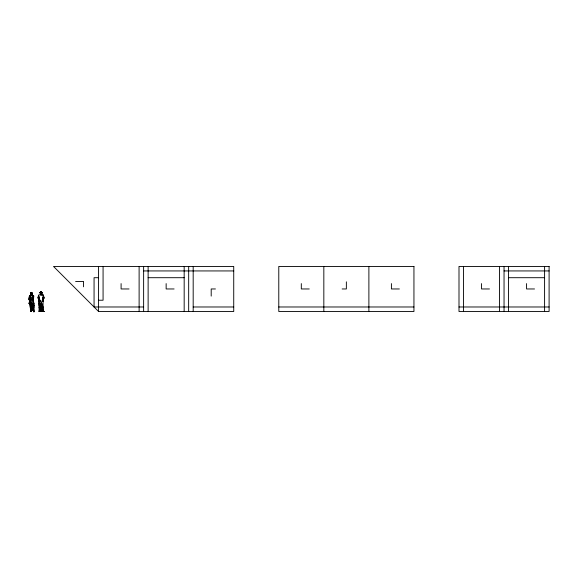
<?xml version="1.0" encoding="UTF-8"?>
<svg xmlns="http://www.w3.org/2000/svg" width="578" height="578" viewBox="0 0 578 578"><rect width="100%" height="100%" fill="white"/><g stroke="black" fill="none" stroke-linecap="round" stroke-linejoin="round"><path stroke-width="0.87" d="M41.081 302.771L41.782 306.152L40.633 303.616L40.828 311.542L38.61 311.491L39.138 310.697L38.82 297.627L39.275 299.173M38.813 301.868L39.514 299.606L39.521 296.593M40.316 294.505L40.763 293.899L40.157 292.851L41.616 292.678L41.045 295.271L40.316 294.505L38.726 295.148L37.96 297.952L39.152 299.794M33.531 299.101L33.741 295.958L33.018 296.687L33.408 299.093L30.186 299.274L28.9 303.479L31.479 303.493L31.248 311.448L30.757 311.058L30.807 303.219L33.466 303.291C34.579 306.398 33.799 316.701 33.806 309.707L33.047 309.837L33.134 304.844L32.187 303.233L32.852 310.458L33.943 311.484L33.192 309.996L33.206 305.451L32.751 305.43M33.408 299.093L30.186 299.274L29.716 300.285L29.138 299.267L29.391 296.189L31.205 294.339L33.459 296.102M30.576 303.349L31.053 303.175L31.118 299.108L30.576 303.349L29.529 303.464L29.42 301.369L30.757 311.058L31.306 310.458L30.8 307.236L31.479 303.493M43.119 299.021L43.184 297.114L42.902 310.689M31.487 295.358L32.26 294.426L32.31 293.053L31.349 292.352L30.526 292.887L30.598 295.474L31.306 294.773L31.826 295.481L31.963 294.975L32.31 293.053L31.147 292.873L30.482 293.783L31.487 295.358L30.8 295.026L29.514 296.225L29.001 299.462L29.63 300.704M33.849 307.561L33.936 305.43M33.011 306.976L32.852 310.458L34.145 311.528L33.047 309.837M41.623 310.899L41.63 303.472L43.198 306.983L42.989 310.588L42.49 311.26L41.623 310.899L41.869 311.542L44.181 311.477L42.989 310.588L43.112 309.808L43.653 311.477L44.181 311.477L42.49 311.26L42.382 304.859L41.363 302.612L39.629 304.541L40.648 307.359L40.077 310.87L39.297 311.499L40.828 311.542L40.388 306.34L41.363 302.612M31.306 310.458L31.248 311.448L30.909 309.83M40.706 300.119L39.853 301.311L39.629 304.541L40.633 303.616M33.358 302.699L33.184 298.313L32.917 299.657M39.853 301.311L42.454 301.225L43.184 295.055L40.655 294.462L41.045 295.271L41.934 294.412L41.602 293.978C41.37 292.547 43.588 292.627 41.457 293.082M30.887 299.064L30.771 296.767L29.391 296.189L29.001 299.462L29.803 300.9M42.122 309.042L41.869 311.542L43.653 311.477L42.989 310.588M32.765 298.378L33.741 295.958L31.963 294.975L32.556 293.949L32.31 293.053L31.515 294.737L32.26 294.426M32.852 299.209L33.3 296.803M38.733 298.089L37.96 297.952L38.726 295.148M40.12 304.967L40.46 303.457L40.966 303.782L40.648 307.359L39.167 307.51L40.077 310.87L40.828 311.542M32.809 300.35L33.134 299.072L34.189 305.444M40.655 294.462L41.117 292.627M43.198 301.658L43.437 300.726L42.454 301.225M33.192 309.996L33.625 308.37M40.612 292.858L40.128 292.721L41.103 291.471L42.064 292.699L41.125 292.894M30.186 299.274L29.716 300.285L29.991 297.186L30.771 296.767M32.939 299.043L33.018 296.687M40.128 292.721L41.103 291.471L42.064 292.699M31.963 294.975L32.556 293.949M43.169 299.404L44.152 297.995L43.184 295.055M43.148 299.086L44.152 297.995L43.097 294.975L41.602 293.978M39.167 307.51L40.157 306.875M40.128 292.916L40.655 293.017C37.454 292.136 45.127 292.692 41.197 292.967L42.028 292.959L41.616 292.678M33.408 303.349L33.986 303.132M28.9 303.479L29.846 303.212M30.237 303.327L29.529 303.464M30.757 311.058L29.991 303.486L31.804 303.212L31.053 303.175M30.721 297.316L32.845 297.049M40.583 291.89L41.551 291.767L41.782 292.829M31.559 303.551L32.794 303.414M33.004 303.486L33.986 303.392M39.766 292.88L41.681 292.533M40.691 292.504L41.551 292.497M143.626 270.938L233.729 270.938M504.045 270.938L549.1 270.938M98.571 277.7L94.062 277.7L94.062 306.983L143.626 306.983M148.127 277.7L184.172 277.7M508.553 277.7L544.592 277.7M75.602 281.45L83.55 281.45L83.55 286.811M129.046 288.964L121.098 288.964L121.098 283.603M174.101 288.964L166.146 288.964L166.146 283.603M215.428 288.964L211.201 288.964L211.201 296.102M309.259 288.964L301.311 288.964L301.311 283.603M342.133 288.964L346.359 288.964L346.359 281.826M399.369 288.964L391.414 288.964L391.414 283.603M489.472 288.964L481.517 288.964L481.517 283.603M534.527 288.964L526.572 288.964L526.572 283.603M98.571 300.228L103.072 300.228L103.072 266.436M193.182 306.983L233.729 306.983M278.784 306.983L413.942 306.983M458.997 306.983L549.1 306.983M98.571 311.491L233.729 311.491L233.729 266.436L53.516 266.436L98.571 311.491L98.571 266.436M32.187 303.233L33.466 303.291L32.093 299.064M30.526 292.887L31.255 292.923L31.349 292.352L31.515 294.737M39.138 310.697L40.843 311.181M40.771 292.576L39.68 292.627M38.444 296.442L39.514 299.606M30.114 300.654L29.514 296.225M29.991 303.486L30.771 306.434M38.769 302.937L39.196 306.102M38.82 297.627L39.131 301.376M33.134 299.072L33.358 302.489M544.592 266.436L544.592 311.491M508.553 266.436L508.553 311.491M504.045 266.436L504.045 311.491M499.544 266.436L499.544 311.491M463.498 266.436L463.498 311.491M368.887 266.436L368.887 311.491M323.832 266.436L323.832 311.491M193.182 266.436L193.182 311.491M188.674 266.436L188.674 311.491M184.172 266.436L184.172 311.491M148.127 266.436L148.127 311.491M143.626 266.436L143.626 311.491M139.117 266.436L139.117 311.491M413.942 266.436L278.784 266.436L278.784 311.491L413.942 311.491L413.942 266.436M549.1 266.436L458.997 266.436L458.997 311.491L549.1 311.491L549.1 266.436"/></g></svg>
